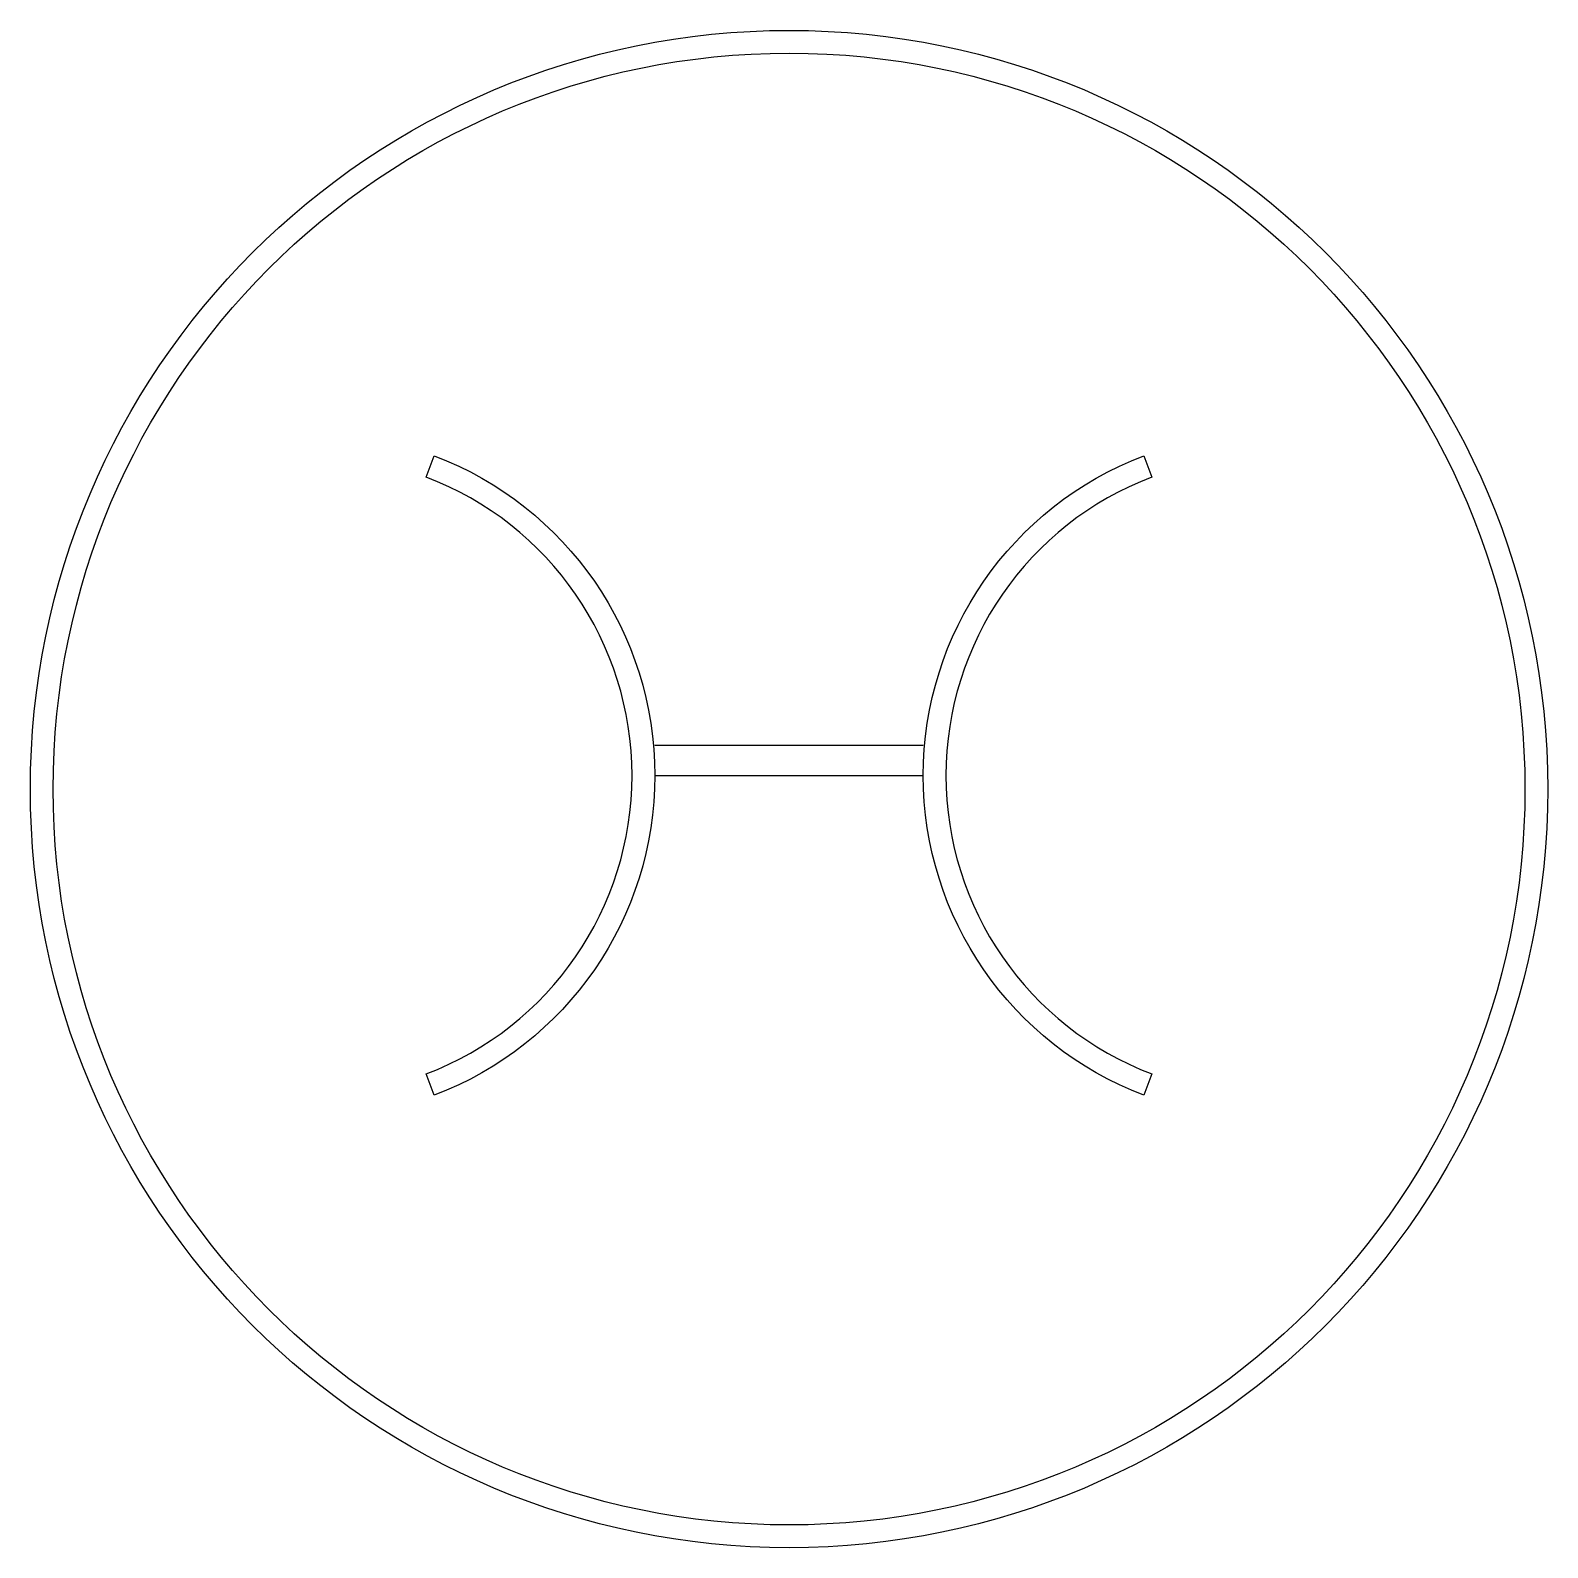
# Model space of a CAD drawing. Extents: x 11.89 to 12.89, y 9.74 to 10.74.
import ezdxf

# ---------------------------------------------------------------- set-up
doc = ezdxf.new("R2010")
doc.units = 0
doc.layers.get('0').update_dxf_attribs({"linetype": 'CONTINUOUS'})

msp = doc.modelspace()

# ---------------------------------------------------------------- linework, layer by layer
at = {"color": 0}
for p, q in [((12.2998, 10.2731), (12.4767, 10.2731)), ((12.2998, 10.2531), (12.4767, 10.2531))]:
    msp.add_line(p, q, dxfattribs=at)
for points in [[(12.1545, 10.4638, -0.68992), (12.1545, 10.0424), (12.1491, 10.0564, 0.68992), (12.1491, 10.4498)], [(12.6221, 10.4638), (12.6274, 10.4498, 0.68992), (12.6274, 10.0564), (12.6221, 10.0424, -0.68992)]]:
    msp.add_lwpolyline(points, format="xyb", close=True, dxfattribs=at)
for radius in [0.5, 0.485]:
    msp.add_circle((12.3883, 10.2442), radius, dxfattribs=at)

doc.saveas('drawing.dxf')
